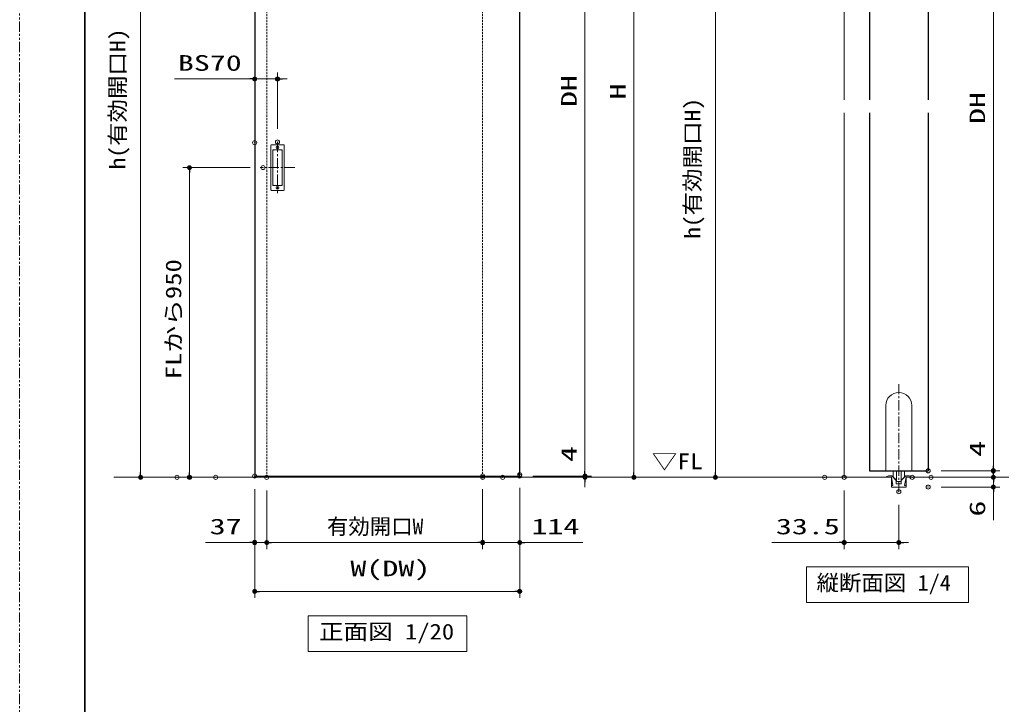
# Model space of a CAD drawing. Units: millimetres, scale not verified. Extents: x -1306 to 1306, y -607 to 607.
# Drawn here: x -1293 to -691, y -144 to 276 of the extents above; entities that cross this region are included whole.
import ezdxf
from ezdxf.enums import TextEntityAlignment as Align

# ---------------------------------------------------------------- set-up
doc = ezdxf.new("R2010")
doc.units = ezdxf.units.MM
doc.header["$LTSCALE"] = 5
doc.header["$PDMODE"] = 32
doc.header["$PDSIZE"] = 2.5
for name, pattern in [('USER1', [2.5, 1.25, -0.25, 0.25, -0.25, 0.25, -0.25]), ('USER2', [0.375, 0.25, -0.125]), ('USER3', [2, 1.25, -0.25, 0.25, -0.25])]:
    doc.linetypes.add(name, pattern=pattern)
for name, color, linetype, lineweight in [('0-1_線(黄)', 2, 'Continuous', 15), ('0-3_陰線', 1, 'USER1', 9), ('0-B_点線(水)', 4, 'USER2', 9), ('0-C_中心線', 3, 'USER3', 9), ('0-D_線(白)', 7, 'Continuous', 30), ('1-0_線(水)', 4, 'Continuous', 9), ('1-1_寸法線', 3, 'Continuous', 13), ('1-4_DEFPOINTS', 7, 'Continuous', 5), ('1-5_0', 3, 'Continuous', 25), ('1-8_図面枠', 7, 'Continuous', 35)]:
    doc.layers.add(name, color=color, linetype=linetype, lineweight=lineweight)
doc.styles.add('ＭＳ ゴシック', font='')
doc.styles.get('ＭＳ ゴシック').set_extended_font_data('MS Gothic')

# ---------------------------------------------------------------- blocks, each defined once
blk = doc.blocks.new('_DOT')
at = {"layer": '1-5_0'}
blk.add_line((-2.5, 0), (-5, 0), dxfattribs=at)
for points in [[(0, 0), (-2.5, 0), (-2.48, 0.313)], [(0, 0), (-2.48, -0.313), (-2.5, 0)], [(0, 0), (-2.48, 0.313), (-2.421, 0.622)], [(0, 0), (-2.421, -0.622), (-2.48, -0.313)], [(0, 0), (-2.421, 0.622), (-2.324, 0.92)], [(0, 0), (-2.324, -0.92), (-2.421, -0.622)], [(0, 0), (-2.324, 0.92), (-2.191, 1.204)], [(0, 0), (-2.191, -1.204), (-2.324, -0.92)], [(0, 0), (-2.191, 1.204), (-2.023, 1.469)], [(0, 0), (-2.023, -1.469), (-2.191, -1.204)], [(0, 0), (-2.023, 1.469), (-1.822, 1.711)], [(0, 0), (-1.822, -1.711), (-2.023, -1.469)], [(0, 0), (-1.822, 1.711), (-1.594, 1.926)], [(0, 0), (-1.594, -1.926), (-1.822, -1.711)], [(0, 0), (-1.594, 1.926), (-1.34, 2.111)], [(0, 0), (-1.34, -2.111), (-1.594, -1.926)], [(0, 0), (-1.34, 2.111), (-1.064, 2.262)], [(0, 0), (-1.064, -2.262), (-1.34, -2.111)], [(0, 0), (-1.064, 2.262), (-0.773, 2.378)], [(0, 0), (-0.773, -2.378), (-1.064, -2.262)], [(0, 0), (-0.773, 2.378), (-0.468, 2.456)], [(0, 0), (-0.468, -2.456), (-0.773, -2.378)], [(0, 0), (-0.468, 2.456), (-0.157, 2.495)], [(0, 0), (-0.157, -2.495), (-0.468, -2.456)], [(0, 0), (-0.157, 2.495), (0.157, 2.495)], [(0, 0), (0.157, -2.495), (-0.157, -2.495)], [(0, 0), (0.157, 2.495), (0.468, 2.456)], [(0, 0), (0.468, 2.456), (0.773, 2.378)], [(0, 0), (0.773, 2.378), (1.064, 2.262)], [(0, 0), (1.064, 2.262), (1.34, 2.111)], [(0, 0), (1.34, 2.111), (1.594, 1.926)], [(0, 0), (1.594, 1.926), (1.822, 1.711)], [(0, 0), (1.822, 1.711), (2.023, 1.469)], [(0, 0), (2.023, 1.469), (2.191, 1.204)], [(0, 0), (2.191, 1.204), (2.324, 0.92)], [(0, 0), (2.324, 0.92), (2.421, 0.622)], [(0, 0), (2.421, 0.622), (2.48, 0.313)], [(0, 0), (2.48, 0.313), (2.5, 0)], [(0, 0), (0.468, -2.456), (0.157, -2.495)], [(0, 0), (0.773, -2.378), (0.468, -2.456)], [(0, 0), (1.064, -2.262), (0.773, -2.378)], [(0, 0), (1.34, -2.111), (1.064, -2.262)], [(0, 0), (1.594, -1.926), (1.34, -2.111)], [(0, 0), (1.822, -1.711), (1.594, -1.926)], [(0, 0), (2.023, -1.469), (1.822, -1.711)], [(0, 0), (2.191, -1.204), (2.023, -1.469)], [(0, 0), (2.324, -0.92), (2.191, -1.204)], [(0, 0), (2.421, -0.622), (2.324, -0.92)], [(0, 0), (2.48, -0.313), (2.421, -0.622)], [(0, 0), (2.5, 0), (2.48, -0.313)]]:
    blk.add_solid(points, dxfattribs=at)

msp = doc.modelspace()

# ---------------------------------------------------------------- linework, layer by layer
at = {"layer": '0-1_線(黄)'}
for p, q in [((-1235.181, -4.908), (-758.267, -4.908)), ((-749.267, -4.908), (-669.217, -4.908))]:
    msp.add_line(p, q, dxfattribs=at)
for points in [[(-810.369, -59.908), (-711.033, -59.908), (-711.033, -81.743), (-810.369, -81.743)], [(-1116.076, -89.908), (-1018.66, -89.908), (-1018.66, -111.743), (-1116.076, -111.743)]]:
    msp.add_lwpolyline(points, close=True, dxfattribs=at)
at = {"layer": '0-3_陰線', "color": 4}
msp.add_line((-1292.964, -594), (-1292.964, 594), dxfattribs=at)
at = {"layer": '0-B_点線(水)'}
msp.add_line((-1008.987, -4.908), (-1008.987, 453.792), dxfattribs=at)
msp.add_lwpolyline([(-1141.387, -4.908), (-1141.387, 453.792), (-1008.987, 453.792)], dxfattribs=at)
at = {"layer": '0-C_中心線'}
for p, q in [((-1134.787, 200.803), (-1134.787, 169.381)), ((-1124.074, 185.092), (-1145.501, 185.092)), ((-753.701, -13.913), (-753.701, 52.957))]:
    msp.add_line(p, q, dxfattribs=at)
at = {"layer": '0-D_線(白)'}
for p, q in [((-1148.787, 469.092), (-1148.787, -4.108)), ((-986.187, -4.108), (-986.187, 469.092)), ((-771.701, 445.092), (-771.701, 226.777)), ((-771.701, 218.777), (-771.701, -0.908)), ((-735.701, 218.777), (-735.701, -0.908)), ((-771.701, -0.908), (-735.701, -0.908))]:
    msp.add_line(p, q, dxfattribs=at)
msp.add_lwpolyline([(-771.701, 445.092), (-735.701, 445.092), (-735.701, 226.777)], dxfattribs=at)
at = {"layer": '1-0_線(水)'}
for p, q in [((-787.201, 368.592), (-787.201, 226.777)), ((-787.201, 218.777), (-787.201, -4.908)), ((-761.701, 39.092), (-761.701, -0.908)), ((-745.701, 39.092), (-745.701, -0.908)), ((-1148.787, -4.108), (-986.187, -4.108)), ((-762.052, -4.913), (-760.114, -3.913)), ((-758.052, -3.913), (-760.114, -3.913)), ((-758.267, -4.913), (-758.267, -4.908)), ((-758.267, -4.913), (-757.267, -9.913)), ((-758.267, -4.913), (-758.267, -10.913)), ((-755.267, -6.913), (-758.052, -3.913)), ((-757.201, -3.952), (-757.201, -0.908)), ((-755.201, -6.908), (-755.201, -0.908)), ((-752.267, -6.913), (-749.481, -3.913)), ((-752.201, -6.908), (-752.201, -0.908)), ((-749.267, -4.913), (-750.267, -9.913)), ((-750.201, -3.952), (-750.201, -0.908)), ((-749.267, -4.913), (-749.267, -4.908)), ((-749.267, -4.913), (-749.267, -10.913)), ((-745.481, -4.913), (-747.42, -3.913)), ((-757.267, -9.913), (-758.267, -9.913)), ((-749.267, -10.913), (-758.267, -10.913)), ((-755.267, -6.913), (-755.267, -8.913)), ((-752.267, -8.913), (-755.267, -8.913)), ((-752.701, -7.408), (-754.701, -7.408)), ((-752.267, -6.913), (-752.267, -8.913)), ((-749.267, -9.913), (-750.267, -9.913))]:
    msp.add_line(p, q, dxfattribs=at)
msp.add_lwpolyline([(-747.42, -3.913), (-749.481, -3.913), (-747.42, -3.913)], dxfattribs=at)
for centre, radius, start, end in [((-753.701, 39.092), 8, 0, 180), ((-755.201, -3.952), 2, 180, 270), ((-752.201, -3.952), 2, 270, 0), ((-754.701, -6.908), 0.5, 180, 270), ((-752.701, -6.908), 0.5, 270, 0)]:
    msp.add_arc(centre, radius, start, end, dxfattribs=at)
at = {"layer": '1-1_寸法線'}
for p, q in [((-946.187, 466.092), (-946.187, -1.108)), ((-916.187, 466.092), (-916.187, -1.908)), ((-1218.787, 450.792), (-1218.787, -1.908)), ((-695.701, 442.092), (-695.701, 2.092)), ((-866.201, 365.592), (-866.201, -1.908)), ((-1148.787, 208.348), (-1148.787, 243.467)), ((-1134.787, 208.803), (-1134.787, 243.467)), ((-1151.787, 239.467), (-1198.025, 239.467)), ((-1134.787, 239.467), (-1148.787, 239.467)), ((-1131.787, 239.467), (-1128.787, 239.467)), ((-1138.487, 199.092), (-1131.087, 199.092)), ((-1138.887, 171.492), (-1138.887, 198.692)), ((-1137.687, 174.492), (-1137.687, 195.692)), ((-1137.587, 174.592), (-1137.587, 195.592)), ((-1137.287, 196.092), (-1132.287, 196.092)), ((-1137.187, 195.992), (-1132.387, 195.992)), ((-1131.987, 195.592), (-1131.987, 174.592)), ((-1131.887, 195.692), (-1131.887, 174.492)), ((-1130.687, 198.692), (-1130.687, 171.492)), ((-1151.649, 185.092), (-1192.787, 185.092)), ((-1188.787, 182.092), (-1188.787, -1.908)), ((-1131.087, 171.092), (-1138.487, 171.092)), ((-1132.287, 174.092), (-1137.287, 174.092)), ((-1132.387, 174.192), (-1137.187, 174.192)), ((-695.701, 2.092), (-695.701, 20.234)), ((-946.187, -1.108), (-946.187, 17.034)), ((-695.701, -1.908), (-695.701, 1.092)), ((-1180.741, -4.908), (-1222.787, -4.908)), ((-1188.425, -4.908), (-1184.787, -4.908)), ((-1000.987, -4.908), (-942.187, -4.908)), ((-988.724, -4.908), (-912.187, -4.908)), ((-978.187, -4.108), (-942.187, -4.108)), ((-978.187, -4.108), (-942.187, -4.108)), ((-946.187, -4.908), (-946.187, -4.108)), ((-807.132, -4.908), (-870.201, -4.908)), ((-737.489, -4.908), (-691.701, -4.908)), ((-727.701, -0.908), (-691.701, -0.908)), ((-727.701, -0.908), (-691.701, -0.908)), ((-725.942, -4.908), (-691.701, -4.908)), ((-695.701, -4.908), (-695.701, -0.908)), ((-695.701, -4.908), (-695.701, -10.913)), ((-986.187, -11.308), (-986.187, -78.908)), ((-946.187, -7.908), (-946.187, -10.908)), ((-727.701, -10.913), (-691.701, -10.913)), ((-695.701, -7.908), (-695.701, -10.908)), ((-1148.787, -12.108), (-1148.787, -78.908)), ((-1148.787, -12.108), (-1148.787, -48.908)), ((-1141.387, -12.908), (-1141.387, -48.908)), ((-1141.387, -12.908), (-1141.387, -48.908)), ((-1008.987, -12.108), (-1008.987, -48.908)), ((-1008.987, -12.108), (-1008.987, -48.908)), ((-986.187, -12.108), (-986.187, -48.908)), ((-787.201, -12.908), (-787.201, -48.908)), ((-695.701, -13.913), (-695.701, -31.103)), ((-753.701, -21.7), (-753.701, -48.908)), ((-1151.787, -44.908), (-1178.978, -44.908)), ((-1141.387, -44.908), (-1148.787, -44.908)), ((-1138.387, -44.908), (-1011.987, -44.908)), ((-1138.387, -44.908), (-1135.387, -44.908)), ((-1011.987, -44.908), (-1014.987, -44.908)), ((-1008.987, -44.908), (-986.187, -44.908)), ((-983.187, -44.908), (-947.425, -44.908)), ((-790.201, -44.908), (-831.677, -44.908)), ((-753.701, -44.908), (-787.201, -44.908)), ((-750.701, -44.908), (-747.701, -44.908)), ((-1145.787, -74.908), (-989.187, -74.908))]:
    msp.add_line(p, q, dxfattribs=at)
for centre in [(-1134.787, 197.492), (-1134.787, 172.692)]:
    msp.add_circle(centre, 0.8, dxfattribs=at)
for centre, start, end in [((-1138.487, 198.692), 90, 180), ((-1131.087, 198.692), 0, 90), ((-1137.287, 195.692), 90, 180), ((-1137.187, 195.592), 90, 180), ((-1132.387, 195.592), 0, 90), ((-1132.287, 195.692), 0, 90), ((-1138.487, 171.492), 180, 270), ((-1137.287, 174.492), 180, 270), ((-1137.187, 174.592), 180, 270), ((-1132.387, 174.592), 270, 0), ((-1132.287, 174.492), 270, 0), ((-1131.087, 171.492), 270, 0)]:
    msp.add_arc(centre, 0.4, start, end, dxfattribs=at)
at = {"layer": '1-4_DEFPOINTS'}
for p in [(-1134.787, 239.467), (-1148.787, 200.348), (-1134.787, 200.803), (-1143.649, 185.092), (-735.701, -0.908), (-695.701, -0.908), (-1218.787, -4.908), (-1196.425, -4.908), (-1188.787, -4.908), (-1172.741, -4.908), (-1148.787, -4.108), (-1141.387, -4.908), (-1008.987, -4.108), (-1008.987, -4.908), (-996.724, -4.908), (-986.187, -3.308), (-986.187, -4.108), (-986.187, -4.108), (-946.187, -4.108), (-946.187, -4.908), (-916.187, -4.908), (-866.201, -4.908), (-799.132, -4.908), (-787.201, -4.908), (-745.489, -4.908), (-733.942, -4.908), (-695.701, -4.908), (-735.701, -10.913), (-695.701, -10.913), (-753.701, -13.7), (-1148.787, -44.908), (-1008.987, -44.908), (-787.201, -44.908), (-986.187, -74.908)]:
    msp.add_point(p, dxfattribs=at)
at = {"layer": '1-8_図面枠'}
msp.add_lwpolyline([(-1252.964, -554), (347.036, -554), (347.036, 554), (-1252.964, 554)], close=True, dxfattribs=at)

# ---------------------------------------------------------------- block references
at = {"layer": '1-1_寸法線', "xscale": 0.6, "yscale": 0.6}
for p in [(-1148.787, 239.467), (-1148.787, -44.908), (-1008.987, -44.908), (-1008.987, -44.908), (-787.201, -44.908), (-986.187, -74.908)]:
    msp.add_blockref('_DOT', p, dxfattribs=at)
for p, rotation in [((-1134.787, 239.467), 180), ((-1188.787, 185.092), 90), ((-695.701, -0.908), 270), ((-695.701, -0.908), 270), ((-1218.787, -4.908), 270), ((-1188.787, -4.908), 270), ((-946.187, -4.108), 270), ((-946.187, -4.108), 270), ((-946.187, -4.908), 90), ((-916.187, -4.908), 270), ((-866.201, -4.908), 270), ((-695.701, -4.908), 270), ((-695.701, -4.908), 90), ((-695.701, -10.913), 90), ((-1141.387, -44.908), 180), ((-1141.387, -44.908), 180), ((-986.187, -44.908), 180), ((-753.701, -44.908), 180), ((-1148.787, -74.908), 180)]:
    msp.add_blockref('_DOT', p, dxfattribs=dict(at, rotation=rotation))

# ---------------------------------------------------------------- texts
at = {"layer": '0-1_線(黄)', "style": 'ＭＳ ゴシック'}
for s, height, width, p in [('▽FL', 9.621, 1.2, (-905.308, -2.801)), ('縦断面図 1/4', 9.604, 1.05, (-804.15, -77.287)), ('正面図 1/20', 9.621, 1.15, (-1109.363, -107.287))]:
    msp.add_text(s, height=height, dxfattribs=dict(at, width=width)).set_placement(p, align=Align.BOTTOM_LEFT)
at = {"layer": '1-1_寸法線', "style": 'ＭＳ ゴシック'}
for s, height, width, p in [('h(有効開口H)', 9.604, 1.1, (-1225.223, 184.013)), ('DH', 9.604, 1.5, (-948.337, 222.253)), ('H', 9.604, 1.5, (-918.337, 226.853)), ('DH', 9.604, 1.5, (-697.85, 211.853)), ('h(有効開口H)', 9.604, 1.1, (-872.636, 141.413)), ('FLから950', 9.621, 1.25, (-1190.937, 55.234)), ('4', 9.604, 1.5, (-948.337, 4.463)), ('4', 9.604, 1.5, (-697.85, 7.663)), ('6', 9.604, 1.5, (-697.85, -29.008))]:
    msp.add_text(s, height=height, rotation=90, dxfattribs=dict(at, width=width)).set_placement(p, align=Align.BOTTOM_LEFT)
at = {"layer": '1-1_寸法線', "style": 'ＭＳ ゴシック', "width": 1.5}
for s, p in [('BS70', (-1195.93, 241.616)), ('37', (-1176.406, -42.759)), ('114', (-979.044, -42.759)), ('33.5', (-829.105, -42.759)), ('W(DW)', (-1090.106, -68.473))]:
    msp.add_text(s, height=9.604, dxfattribs=at).set_placement(p, align=Align.BOTTOM_LEFT)
at = {"layer": '1-1_寸法線', "style": 'ＭＳ ゴシック'}
msp.add_text('有効開口W', height=9.621, dxfattribs=at).set_placement((-1104.425, -42.759), align=Align.BOTTOM_LEFT)

doc.saveas('drawing.dxf')
